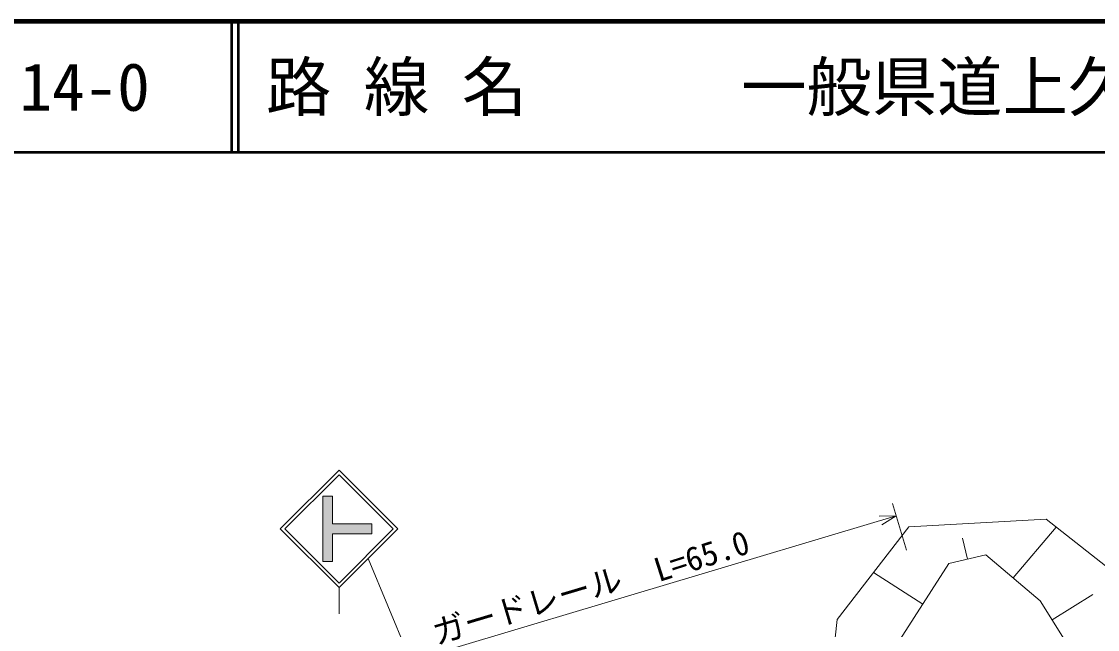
# Model space of a CAD drawing. Units: millimetres, scale not verified. Extents: x 40000 to 680000, y 20000 to 380000.
# Drawn here: x 161682 to 244000, y 333460 to 380000 of the extents above; entities that cross this region are included whole.
import ezdxf
from ezdxf.enums import TextEntityAlignment as Align

# ---------------------------------------------------------------- set-up
doc = ezdxf.new("R2010")
doc.units = ezdxf.units.MM
doc.header["$LTSCALE"] = 1000
for name, color, linetype, lineweight in [('M-BGD', 7, 'Continuous', 13), ('M-STR-HTXT', 7, 'Continuous', 13), ('M-STR-STRC', 7, 'Continuous', 13), ('M-TTL', 2, 'Continuous', 140), ('M-TTL-LINE', 7, 'Continuous', 50)]:
    doc.layers.add(name, color=color, linetype=linetype, lineweight=lineweight)
doc.layers.add('M-TTL-TXT', color=7, linetype='Continuous')
doc.styles.add('ＭＳ ゴシック', font='')
doc.styles.get('ＭＳ ゴシック').set_extended_font_data('MS Gothic')

msp = doc.modelspace()

# ---------------------------------------------------------------- hatches: boundary and pattern name
at = {"layer": 'M-STR-STRC'}
msp.add_hatch(color=256, dxfattribs=at).paths.add_polyline_path([(184730, 343659), (184729, 338663), (185478, 338663), (185479, 340787), (188476, 340786), (188476, 341535), (185479, 341536), (185479, 343659)])

# ---------------------------------------------------------------- linework, layer by layer
at = {"layer": 'M-BGD'}
for p, q in [((229577, 341311), (240085, 341895)), ((240085, 341895), (247870, 335740)), ((224092, 334237), (229577, 341311)), ((237539, 337416), (240837, 341301)), ((234044, 338840), (233665, 340450)), ((235467, 339175), (232621, 338505)), ((239611, 335657), (235467, 339175)), ((232621, 338505), (228643, 332310)), ((230632, 335408), (226872, 337822)), ((240532, 334192), (243640, 336145)), ((241453, 332727), (239611, 335657)), ((223799, 331641), (224092, 334237))]:
    msp.add_line(p, q, dxfattribs=at)
at = {"layer": 'M-STR-HTXT'}
for p, q in [((228321, 343108), (229387, 339536)), ((165549, 323331), (228607, 342151)), ((227310, 342129), (228607, 342151)), ((228607, 342151), (227510, 341459))]:
    msp.add_line(p, q, dxfattribs=at)
at = {"layer": 'M-STR-STRC'}
for p, q in [((181482, 341163), (185980, 345658)), ((181836, 341162), (185980, 345305)), ((190476, 341161), (185980, 345658)), ((190123, 341161), (185980, 345305)), ((184730, 343659), (184729, 338663)), ((184730, 343659), (184729, 338663)), ((184730, 343659), (185479, 343659)), ((184730, 343659), (185479, 343659)), ((185479, 343659), (185479, 341536)), ((185479, 343659), (185479, 341536)), ((181482, 341163), (185978, 336665)), ((181836, 341162), (185978, 337018)), ((185479, 341536), (188476, 341535)), ((185479, 341536), (188476, 341535)), ((185978, 337018), (190123, 341161)), ((185979, 336665), (190476, 341161)), ((188476, 341535), (188476, 340786)), ((188476, 341535), (188476, 340786)), ((185479, 340787), (185478, 338663)), ((185479, 340787), (185478, 338663)), ((188476, 340786), (185479, 340787)), ((185479, 340787), (188476, 340786)), ((185478, 338663), (184729, 338663)), ((184729, 338663), (185478, 338663)), ((188208, 338894), (201089, 307839)), ((185978, 336665), (185978, 334666))]:
    msp.add_line(p, q, dxfattribs=at)
at = {"layer": 'M-TTL'}
msp.add_line((680000, 380000), (40000, 380000), dxfattribs=at)
at = {"layer": 'M-TTL-LINE'}
for p, q in [((177750, 380000), (177750, 370000)), ((178250, 380000), (178250, 370000)), ((40000, 370000), (680000, 370000))]:
    msp.add_line(p, q, dxfattribs=at)

# ---------------------------------------------------------------- texts
at = {"layer": 'M-STR-HTXT', "style": 'ＭＳ ゴシック'}
for s, rotation, p in [('L=65.0', 17.69, (210593, 336553)), ('ガードレール', 16.59, (193589, 331754))]:
    msp.add_text(s, height=1833, rotation=rotation, dxfattribs=at).set_placement(p, align=Align.BOTTOM_LEFT)
at = {"layer": 'M-TTL-TXT', "style": 'ＭＳ ゴシック'}
for s, p in [('路 線 名', (180380, 375000)), ('一般県道上久原藤生(停)線', (216734, 375000)), ('14-0', (161521, 375000))]:
    msp.add_text(s, height=3666, dxfattribs=at).set_placement(p, align=Align.MIDDLE_LEFT)

doc.saveas('drawing.dxf')
